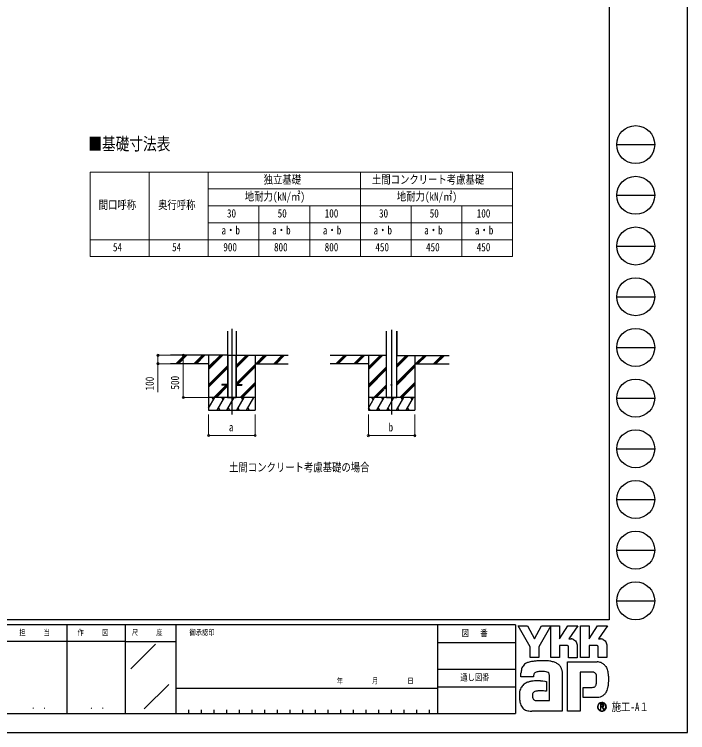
# Model space of a CAD drawing. Units: millimetres, scale not verified. Extents: x -12615 to 12615, y -8910 to 8910.
# Drawn here: x 4644 to 12615, y -8910 to -408 of the extents above; entities that cross this region are included whole.
import ezdxf
from ezdxf.enums import TextEntityAlignment as Align

# ---------------------------------------------------------------- set-up
doc = ezdxf.new("R2010")
doc.units = ezdxf.units.MM
doc.header["$LTSCALE"] = 30
doc.layers.add('0-1_TABLE1', color=7, linetype='Continuous', lineweight=18)
doc.layers.add('0-7_YKK_D', color=6, linetype='Continuous', lineweight=18)
for name, color, linetype in [('0-2_USER1', 3, 'Continuous'), ('0-3_YKK_11', 7, 'Continuous'), ('0-5_YKK_12', 2, 'Continuous'), ('0-6_YKK_A1', 4, 'Continuous'), ('0-8_YKK_ZWAK', 7, 'Continuous')]:
    doc.layers.add(name, color=color, linetype=linetype)
doc.styles.add('ＭＳ ゴシック', font='')
doc.styles.get('ＭＳ ゴシック').set_extended_font_data('MS Gothic')

msp = doc.modelspace()

# ---------------------------------------------------------------- linework, layer by layer
at = {"layer": '0-1_TABLE1'}
for p, q in [((5540.11, -2275), (10540.11, -2275)), ((5540.11, -2275), (5540.11, -3275)), ((6940.11, -2275), (6940.11, -3275)), ((8740.11, -2275), (8740.11, -3275)), ((6940.11, -2475), (10540.11, -2475)), ((6940.11, -2675), (10540.11, -2675)), ((7540.11, -2675), (7540.11, -3275)), ((8140.11, -2675), (8140.11, -3275)), ((9340.11, -2675), (9340.11, -3275)), ((9940.11, -2675), (9940.11, -3275)), ((6940.11, -2875), (10540.11, -2875)), ((5540.11, -3075), (10540.11, -3075)), ((5540.11, -3275), (10540.11, -3275))]:
    msp.add_line(p, q, dxfattribs=at)
for points in [[(6240.11, -2275), (6240.11, -3075), (6240.11, -3275)], [(10540.11, -2275), (10540.11, -2675), (10540.11, -3275)]]:
    msp.add_lwpolyline(points, dxfattribs=at)
at = {"layer": '0-3_YKK_11'}
for p, q in [((9047.56, -4159.01), (9047.56, -4444.36)), ((9049.16, -4944.36), (9049.16, -4159.01)), ((9170.96, -4944.36), (9170.96, -4159.01)), ((9171.36, -4159.01), (9171.36, -4444.36)), ((9048.46, -4444.36), (9048.76, -4444.36))]:
    msp.add_line(p, q, dxfattribs=at)
for points in [[(9049.16, -4444.36), (9049.06, -4444.36), (9048.76, -4444.36), (9048.76, -4159.01)], [(9172.56, -4159.01), (9172.56, -4444.36), (9172.26, -4444.36), (9171.66, -4444.36), (9171.36, -4444.36), (9171.06, -4444.36), (9170.96, -4444.36)], [(9047.56, -4444.36), (9047.86, -4444.36), (9048.46, -4444.36)]]:
    msp.add_lwpolyline(points, dxfattribs=at)
at = {"layer": '0-5_YKK_12'}
for p, q in [((7219.06, -4129.51), (7219.06, -5143.36)), ((9110.06, -4141.15), (9110.06, -5144.36))]:
    msp.add_line(p, q, dxfattribs=at)
at = {"layer": '0-6_YKK_A1'}
for p, q in [((7169.06, -4159.01), (7169.06, -4943.36)), ((7169.06, -4159.01), (7169.06, -4943.36)), ((7269.06, -4159.01), (7269.06, -4943.36)), ((7269.06, -4159.01), (7269.06, -4943.36)), ((7169.06, -4443.36), (6493.11, -4443.36)), ((6559.79, -4541.95), (6658.39, -4443.36)), ((6572.53, -4543.36), (6672.53, -4443.36)), ((6586.68, -4543.36), (6686.68, -4443.36)), ((6771.93, -4541.95), (6870.52, -4443.36)), ((6784.67, -4543.36), (6884.67, -4443.36)), ((6798.81, -4543.36), (6898.81, -4443.36)), ((6944.06, -4443.36), (6944.06, -5093.36)), ((6944.06, -4610.24), (7110.94, -4443.36)), ((6944.06, -4596.09), (7096.8, -4443.36)), ((6944.06, -4581.95), (7082.66, -4443.36)), ((7169.06, -4443.36), (7269.06, -4443.36)), ((7171.56, -4443.36), (7171.56, -4943.36)), ((7173.06, -4443.36), (7173.06, -4943.36)), ((7265.06, -4443.36), (7265.06, -4943.36)), ((7266.56, -4443.36), (7266.56, -4943.36)), ((7269.06, -4593.6), (7419.31, -4443.36)), ((7269.06, -4579.46), (7405.17, -4443.36)), ((7269.06, -4565.32), (7391.02, -4443.36)), ((7269.06, -4443.36), (7884.68, -4443.36)), ((7494.06, -4443.36), (7494.06, -5093.36)), ((7503.16, -4543.36), (7603.16, -4443.36)), ((7517.3, -4543.36), (7617.3, -4443.36)), ((7531.44, -4543.36), (7631.44, -4443.36)), ((7715.29, -4543.36), (7815.29, -4443.36)), ((7729.43, -4543.36), (7829.43, -4443.36)), ((7743.57, -4543.36), (7843.57, -4443.36)), ((9049.16, -4444.36), (8384.11, -4444.36)), ((8450.8, -4542.95), (8549.39, -4444.36)), ((8463.53, -4544.36), (8563.53, -4444.36)), ((8477.68, -4544.36), (8577.68, -4444.36)), ((8662.93, -4542.95), (8761.52, -4444.36)), ((8675.67, -4544.36), (8775.67, -4444.36)), ((8689.81, -4544.36), (8789.81, -4444.36)), ((8835.06, -4444.36), (8835.06, -5094.36)), ((8835.06, -4611.24), (9001.94, -4444.36)), ((8835.06, -4597.09), (8987.8, -4444.36)), ((8835.06, -4582.95), (8973.66, -4444.36)), ((9170.96, -4583.7), (9310.31, -4444.36)), ((9170.96, -4569.56), (9296.17, -4444.36)), ((9170.96, -4555.42), (9282.02, -4444.36)), ((9170.96, -4444.36), (9793.27, -4444.36)), ((9385.06, -4444.36), (9385.06, -5094.36)), ((9394.16, -4544.36), (9494.16, -4444.36)), ((9408.3, -4544.36), (9508.3, -4444.36)), ((9422.44, -4544.36), (9522.44, -4444.36)), ((9606.29, -4544.36), (9706.29, -4444.36)), ((9620.43, -4544.36), (9720.43, -4444.36)), ((9634.57, -4544.36), (9734.57, -4444.36)), ((6944.06, -4543.36), (6493.11, -4543.36)), ((6944.06, -4794.08), (7169.06, -4569.08)), ((6944.06, -4808.22), (7169.06, -4583.23)), ((7269.06, -4777.45), (7494.06, -4552.45)), ((7271.79, -4788.86), (7494.06, -4566.59)), ((7285.94, -4788.86), (7494.06, -4580.74)), ((7494.06, -4543.36), (7884.68, -4543.36)), ((8835.06, -4544.36), (8384.11, -4544.36)), ((8835.06, -4795.08), (9049.16, -4580.98)), ((9170.96, -4767.55), (9385.06, -4553.45)), ((9170.96, -4781.69), (9385.06, -4567.59)), ((9170.96, -4795.84), (9385.06, -4581.74)), ((9385.06, -4544.36), (9793.27, -4544.36)), ((6944.06, -4822.37), (7169.06, -4597.37)), ((8835.06, -4809.22), (9049.16, -4595.13)), ((8835.06, -4823.37), (9049.16, -4609.27)), ((7006.92, -4943.36), (7152.42, -4797.86)), ((7021.06, -4943.36), (7166.56, -4797.86)), ((7035.2, -4943.36), (7169.06, -4809.5)), ((7169.06, -4788.86), (7101.56, -4788.86)), ((7101.56, -4788.86), (7101.56, -4797.86)), ((7169.06, -4797.86), (7101.56, -4797.86)), ((7161.42, -4788.86), (7169.06, -4781.22)), ((7269.06, -4788.86), (7336.56, -4788.86)), ((7269.06, -4805.74), (7276.94, -4797.86)), ((7269.06, -4797.86), (7336.56, -4797.86)), ((7315.28, -4943.36), (7494.06, -4764.58)), ((7329.43, -4943.36), (7494.06, -4778.72)), ((7336.56, -4788.86), (7336.56, -4797.86)), ((7343.57, -4943.36), (7494.06, -4792.87)), ((8897.92, -4944.36), (9049.16, -4793.12)), ((9016.56, -4839.86), (9049.16, -4807.26)), ((9030.7, -4839.86), (9049.16, -4821.4)), ((9206.28, -4944.36), (9385.06, -4765.58)), ((9220.43, -4944.36), (9385.06, -4779.72)), ((9234.57, -4944.36), (9385.06, -4793.87)), ((8912.06, -4944.36), (9010.06, -4846.36)), ((8926.2, -4944.36), (9021.7, -4848.86)), ((7494.06, -4943.36), (6944.06, -4943.36)), ((6944.06, -5068.81), (7016.49, -4943.36)), ((7001.49, -4969.34), (6986.48, -4943.36)), ((7045.36, -5093.36), (7131.96, -4943.36)), ((7116.96, -4969.34), (7101.96, -4943.36)), ((7160.83, -5093.36), (7247.43, -4943.36)), ((7169.06, -4943.36), (7269.06, -4943.36)), ((7232.43, -4969.34), (7217.42, -4943.36)), ((7276.3, -5093.36), (7362.9, -4943.36)), ((7347.9, -4969.34), (7332.9, -4943.36)), ((7391.77, -5093.36), (7478.37, -4943.36)), ((9385.06, -4944.36), (8835.06, -4944.36)), ((8835.06, -5069.81), (8907.49, -4944.36)), ((8892.49, -4970.34), (8877.49, -4944.36)), ((8936.36, -5094.36), (9022.96, -4944.36)), ((9007.96, -4970.34), (8992.96, -4944.36)), ((9049.16, -4944.36), (9170.96, -4944.36)), ((9051.83, -5094.36), (9138.43, -4944.36)), ((9123.43, -4970.34), (9108.43, -4944.36)), ((9167.3, -5094.36), (9253.9, -4944.36)), ((9238.9, -4970.34), (9223.9, -4944.36)), ((9282.77, -5094.36), (9369.37, -4944.36)), ((9354.37, -4970.34), (9339.37, -4944.36)), ((6944.06, -5093.36), (7494.06, -5093.36)), ((7060.35, -5067.38), (7075.35, -5093.36)), ((7175.82, -5067.38), (7190.82, -5093.36)), ((7291.29, -5067.38), (7306.29, -5093.36)), ((7406.76, -5067.38), (7421.76, -5093.36)), ((8835.06, -5094.36), (9385.06, -5094.36)), ((8835.89, -5068.38), (8850.88, -5094.35)), ((8951.35, -5068.38), (8966.35, -5094.36)), ((9066.82, -5068.38), (9081.82, -5094.36)), ((9182.3, -5068.38), (9197.3, -5094.36)), ((9297.76, -5068.38), (9312.76, -5094.36))]:
    msp.add_line(p, q, dxfattribs=at)
msp.add_circle((9110.06, -4794.36), 5, dxfattribs=at)
at = {"layer": '0-7_YKK_D'}
for p, q in [((6558.72, -4443.36), (6343.06, -4443.36)), ((6718, -4443.36), (6643.06, -4443.36)), ((6644.06, -4443.36), (6644.06, -4943.36)), ((6558.72, -4543.36), (6343.06, -4543.36)), ((6943.06, -4943.36), (6643.06, -4943.36)), ((6944.06, -5143.36), (6944.06, -5394.36)), ((7494.06, -5143.36), (7494.06, -5394.36)), ((8835.06, -5144.36), (8835.06, -5395.36)), ((9385.06, -5144.36), (9385.06, -5395.36)), ((6944.06, -5393.36), (7494.06, -5393.36)), ((8835.06, -5394.36), (9385.06, -5394.36))]:
    msp.add_line(p, q, dxfattribs=at)
msp.add_lwpolyline([(6344.06, -4443.36), (6344.06, -4543.36), (6344.06, -4879.16)], dxfattribs=at)
for centre in [(6344.06, -4443.36), (6644.06, -4443.36), (6344.06, -4543.36), (6644.06, -4943.36), (6944.06, -5393.36), (7494.06, -5393.36), (8835.06, -5394.36), (9385.06, -5394.36)]:
    msp.add_circle(centre, 12.75, dxfattribs=at)
at = {"layer": '0-8_YKK_ZWAK'}
for p, q in [((11685.06, 8325), (11685.06, -7575)), ((11775.06, -1950), (12225.06, -1950)), ((11775.06, -2550), (12225.06, -2550)), ((11775.06, -3150), (12225.06, -3150)), ((11775.06, -3750), (12225.06, -3750)), ((11775.06, -4350), (12225.06, -4350)), ((11775.06, -4950), (12225.06, -4950)), ((11775.06, -5550), (12225.06, -5550)), ((11775.06, -6150), (12225.06, -6150)), ((11775.06, -6750), (12225.06, -6750)), ((11775.06, -7350), (12225.06, -7350)), ((11685.06, -7575), (-11714.94, -7575)), ((5265.06, -7635), (5265.06, -8685)), ((5955.06, -7635), (5955.06, -8685)), ((6555.06, -7635), (5955.06, -7635)), ((9652.56, -7635), (6555.06, -7635)), ((6555.06, -7635), (6555.06, -8685)), ((9652.56, -7635), (9652.56, -8685)), ((10575.06, -7635), (9652.56, -7635)), ((10575.06, -7635), (10575.06, -8685)), ((5955.06, -7830), (3885.06, -7830)), ((5955.06, -7830), (6555.06, -7830)), ((6021.31, -8154.87), (6315.11, -7861.08)), ((9652.56, -7845), (10575.06, -7845)), ((9652.56, -8160), (10575.06, -8160)), ((6182.02, -8627.97), (6470.68, -8339.3)), ((6555.06, -8385), (9652.56, -8385)), ((10575.06, -8370), (9652.56, -8370)), ((11637.49, -8567.16), (11637.49, -8567.16)), ((6705.06, -8640), (6705.06, -8685)), ((6855.06, -8640), (6855.06, -8685)), ((7005.06, -8640), (7005.06, -8685)), ((7155.06, -8640), (7155.06, -8685)), ((7305.06, -8640), (7305.06, -8685)), ((7455.06, -8640), (7455.06, -8685)), ((7605.06, -8640), (7605.06, -8685)), ((7755.06, -8640), (7755.06, -8685)), ((7905.06, -8640), (7905.06, -8685)), ((8055.06, -8640), (8055.06, -8685)), ((8205.06, -8640), (8205.06, -8685)), ((8355.06, -8640), (8355.06, -8685)), ((8505.06, -8640), (8505.06, -8685)), ((8655.06, -8640), (8655.06, -8685)), ((8805.06, -8640), (8805.06, -8685)), ((8955.06, -8640), (8955.06, -8685)), ((9105.06, -8640), (9105.06, -8685)), ((9255.06, -8640), (9255.06, -8685)), ((9405.06, -8640), (9405.06, -8685)), ((9555.06, -8640), (9555.06, -8685)), ((11600.02, -8651.94), (11600.02, -8651.94)), ((3885.06, -8685), (5955.06, -8685)), ((5955.06, -8685), (6555.06, -8685)), ((6555.06, -8685), (9652.56, -8685)), ((9652.56, -8685), (10575.06, -8685))]:
    msp.add_line(p, q, dxfattribs=at)
for points in [[(-12615, -8910), (12615, -8910), (12615, 8910), (-12615, 8910)], [(10608.06, -7644), (10718.49, -7644), (10801.41, -7800.3), (10884.12, -7644), (10994.63, -7644), (10853.01, -7895.97), (10853.01, -8022.4), (10752.29, -8022.4), (10752.29, -7892.57)]]:
    msp.add_lwpolyline(points, close=True, dxfattribs=at)
for points in [[(5955.06, -7635), (3885.06, -7635), (3885.06, -8685)], [(11191.64, -7879.83), (11096.31, -7879.83), (11096.31, -8022.29), (10994.74, -8022.29), (10994.74, -7644), (11096.31, -7644), (11096.31, -7798.75), (11196.21, -7644), (11315.52, -7644), (11208.48, -7800.64), (11212.27, -7800.64), (11216.46, -7800.64), (11220.76, -7800.64), (11224.9, -7800.64), (11228.6, -7800.64), (11231.58, -7800.64), (11233.57, -7800.64), (11234.3, -7800.64)], [(11542.53, -7879.83), (11447.31, -7879.83), (11447.31, -8022.4), (11345.69, -8022.4), (11345.69, -7644), (11447.31, -7644), (11447.31, -7798.75), (11547.1, -7644), (11666.41, -7644), (11559.37, -7800.64), (11563.2, -7800.64), (11567.41, -7800.64), (11571.71, -7800.64), (11575.84, -7800.64), (11579.52, -7800.64), (11582.49, -7800.64), (11584.47, -7800.64), (11585.19, -7800.64)], [(11263.52, -7806.64), (11275.65, -7813.57), (11285.92, -7822.6), (11294.18, -7833.36), (11300.27, -7845.45), (11304.03, -7858.49), (11305.32, -7872.11), (11305.32, -8022.65), (11206.23, -8022.65), (11206.23, -7894.23)], [(11614.45, -7806.64), (11626.61, -7813.57), (11636.92, -7822.6), (11645.22, -7833.36), (11651.35, -7845.45), (11655.14, -7858.49), (11656.44, -7872.11), (11656.44, -8022.4), (11557.12, -8022.4), (11557.12, -7894.23)], [(11486.61, -8194.52), (11343.58, -8194.52), (11343.58, -8655), (11193.69, -8655), (11193.69, -8072.37), (11542.06, -8072.37)], [(11123.13, -8157.5), (11127.38, -8174.71), (11129.79, -8193.13), (11130.55, -8212.76), (11130.55, -8655), (10768.66, -8655)], [(11636.14, -8113.54), (11645.92, -8125.87), (11653.24, -8137.83), (11658.35, -8148.65)], [(10814.39, -8196.93), (10807.42, -8200.86), (10801.98, -8205.65), (10797.86, -8211.25), (10794.88, -8217.59), (10792.82, -8224.59), (10791.48, -8232.21), (10790.67, -8240.37), (10790.19, -8249), (10640.23, -8249.37), (10640.67, -8228.86), (10641.5, -8205.82)], [(10871.84, -8296.58), (10900.22, -8298.46), (10922.53, -8300.96), (10937.13, -8303.3), (10942.36, -8304.7), (10942.36, -8419.42), (10925.77, -8417.67), (10907.57, -8416.68), (10888.94, -8416.3), (10871.06, -8416.36), (10855.1, -8416.69), (10842.25, -8417.13), (10833.68, -8417.51), (10830.56, -8417.68), (10817.59, -8420.05), (10806.4, -8423.76), (10797.01, -8428.84), (10789.4, -8435.31), (10783.58, -8443.19), (10779.55, -8452.51), (10777.31, -8463.3), (10776.86, -8475.57), (10778.29, -8489.07), (10781.15, -8500.22), (10785.28, -8509.25), (10790.48, -8516.37), (10796.58, -8521.78), (10803.4, -8525.72), (10810.76, -8528.37), (10818.48, -8529.97), (10977.79, -8529.97), (10977.79, -8235.22), (10977.83, -8229.38), (10977.53, -8223.66), (10976.78, -8218.16), (10975.5, -8212.94), (10973.59, -8208.07), (10970.96, -8203.64), (10967.51, -8199.72), (10963.16, -8196.37)], [(10963.16, -8196.37), (10953.82, -8192.71), (10938.88, -8189.6), (10919.82, -8187.31), (10898.12, -8186.08), (10875.25, -8186.18), (10852.69, -8187.85)], [(11537.48, -8282.99), (11537.29, -8263.9), (11536.38, -8246.69), (11534.23, -8231.59), (11530.31, -8218.78)], [(11623.69, -8462.91), (11609.85, -8473.67), (11595.43, -8482.13), (11580.55, -8488.44), (11565.3, -8492.76), (11549.8, -8495.23), (11534.16, -8496.03), (11380.08, -8496.03), (11380.08, -8374.99), (11466.96, -8374.99), (11482.98, -8374.77), (11497.07, -8373.4), (11509.16, -8369.86)], [(11623.82, -8587.79), (11623.75, -8586.03), (11623.53, -8584.34), (11623.16, -8582.71), (11622.66, -8581.16), (11622.01, -8579.69), (11621.22, -8578.31), (11620.3, -8577.02), (11619.24, -8575.84), (11617.85, -8574.61), (11616.31, -8573.54), (11614.62, -8572.63), (11612.79, -8571.88), (11610.84, -8571.29), (11608.75, -8570.87), (11606.55, -8570.61), (11604.23, -8570.53), (11581.5, -8570.53), (11581.5, -8637.42), (11588.37, -8637.42), (11588.37, -8577.35), (11604.23, -8577.35), (11605.87, -8577.41), (11607.41, -8577.57), (11608.85, -8577.83), (11610.19, -8578.2), (11611.42, -8578.67), (11612.53, -8579.24), (11613.52, -8579.9), (11614.4, -8580.67)], [(11617.08, -8587.79), (11616.66, -8591.01), (11615.51, -8593.54), (11613.78, -8595.47), (11611.64, -8596.87), (11609.23, -8597.83), (11606.71, -8598.42), (11604.25, -8598.72), (11601.99, -8598.8), (11596.03, -8598.8), (11599.04, -8603.91), (11618.68, -8637.65), (11626.54, -8637.65), (11607.6, -8605.17), (11609.37, -8604.82), (11611.07, -8604.37), (11612.67, -8603.83), (11614.19, -8603.2), (11615.6, -8602.47), (11616.92, -8601.65), (11618.14, -8600.73), (11619.24, -8599.73)]]:
    msp.add_lwpolyline(points, dxfattribs=at)
for centre in [(12000.06, -1950), (12000.06, -2550), (12000.06, -3150), (12000.06, -3750), (12000.06, -4350), (12000.06, -4950), (12000.06, -5550), (12000.06, -6150), (12000.06, -6750), (12000.06, -7350)]:
    msp.add_circle(centre, 225, dxfattribs=at)
for centre, radius, start, end in [((11234.45, -7875.57), 74.93, 78.26798, 90.11215), ((11235.52, -7870.11), 69.37, 66.19963, 78.22058), ((11585.34, -7875.7), 75.07, 78.27851, 90.10826), ((11586.37, -7870.44), 69.7, 66.2483, 78.23226), ((11192.17, -7893.88), 14.06, 358.57817, 92.1683), ((11543.13, -7893.81), 14, 358.29941, 92.43455), ((10791.88, -8288.08), 219.75, 100.93159, 107.35499), ((10866.16, -8648.45), 587.69, 97.86054, 101.37938), ((10901.03, -8890.74), 832.48, 94.90201, 97.9576), ((10903.41, -8910.14), 852, 91.6169, 94.94971), ((10900.11, -8772.18), 714.01, 87.51794, 91.66439), ((10909.38, -8573.33), 514.94, 81.92631, 87.59083), ((10936.76, -8385.69), 325.32, 73.67137, 82.05943), ((10977.38, -8249.75), 183.45, 60.60528, 73.9085), ((11536.36, -8232.64), 160.37, 78.73198, 87.96551), ((11541.07, -8208.59), 135.87, 69.03034, 78.69541), ((10821.12, -8207.6), 179.04, 163.48385, 171.57982), ((10774.82, -8193.86), 130.74, 152.2125, 163.4865), ((10754.81, -8183.52), 108.22, 138.03852, 152.12015), ((10754.79, -8184.02), 108.55, 122.60463, 137.83438), ((10769.15, -8207.24), 135.84, 108.37421, 122.42809), ((10994.01, -8216.59), 146.41, 52.17347, 59.90542), ((11008.88, -8197.34), 122.08, 43.55042, 52.14561), ((11017.07, -8189.43), 110.69, 34.48659, 43.50182), ((11017.13, -8189.26), 110.55, 25.58915, 34.43128), ((11007.29, -8193.87), 121.41, 17.43089, 25.54591), ((11545.45, -8196.9), 123.38, 59.39484, 68.9885), ((11547.48, -8193.34), 119.28, 50.3012, 59.3616), ((11546.74, -8194.18), 120.4, 42.05209, 50.28551), ((11487.28, -8228.44), 188.76, 14.76267, 25.00486), ((10913.41, -8221.38), 272.36, 171.55622, 176.72493), ((10853.97, -8290.89), 101.95, 102.4979, 112.84632), ((10873.7, -8375.98), 189.3, 96.37207, 102.75341), ((11487.42, -8268.03), 73.52, 77.94572, 90.63794), ((11493.81, -8238.05), 42.86, 60.20991, 77.92418), ((11497.96, -8230.26), 34.04, 39.8078, 59.75378), ((11492.14, -8234.71), 41.37, 22.65544, 39.38165), ((11371.51, -8259.99), 308.76, 7.9139, 14.95041), ((11255.87, -8276.8), 425.61, 2.54376, 8.01251), ((10757.63, -8443.54), 133.55, 120.60724, 130.53081), ((10771.85, -8467.72), 161.6, 112.58838, 120.58162), ((10790.98, -8513.7), 211.4, 106.61303, 112.59024), ((10821.07, -8614.84), 316.93, 99.87193, 106.59825), ((10837.93, -8709.82), 413.39, 94.78469, 99.91711), ((10846.14, -8804.31), 508.24, 90.80099, 94.81812), ((10847.39, -8874.68), 578.61, 87.57779, 90.82714), ((11377.49, -8300.27), 159.33, 347.14308, 355.40008), ((11196.61, -8284.73), 340.88, 355.2339, 0.29193), ((11208.51, -8281.51), 473.02, 352.8937, 357.82206), ((11189.59, -8280.29), 491.98, 357.76419, 2.60674), ((10826.95, -8462.09), 204.02, 164.97537, 174.56739), ((10777.37, -8448.87), 152.71, 153.89178, 164.94341), ((10754.78, -8438.01), 127.65, 142.04688, 153.80771), ((10750.42, -8434.88), 122.29, 130.60221, 141.94427), ((11495.16, -8338.28), 34.54, 293.91672, 314.09376), ((11490.45, -8334.13), 40.8, 314.78099, 333.92928), ((11460.15, -8319.42), 74.48, 334.00676, 347.34989), ((11551.08, -8368.28), 118.04, 326.23251, 339.61931), ((11440.22, -8325.35), 236.92, 339.22498, 347.31457), ((11307.45, -8294.38), 373.25, 347.15166, 352.97565), ((10914.4, -8470.46), 291.87, 174.55588, 182.47272), ((11077.49, -8467.89), 454.94, 181.90948, 187.89042), ((11523.69, -8350.16), 150.71, 311.57033, 318.66243), ((11506.24, -8334.86), 173.92, 318.67367, 325.29112), ((10886.08, -8494.82), 261.65, 187.80471, 196.36971), ((10785.01, -8524.67), 156.26, 196.3102, 208.20993), ((11600.11, -8604.57), 52.92, 90.09157, 179.92363), ((11599.77, -8604.4), 47.06, 134.8007, 180.12175), ((11599.91, -8604.13), 46.97, 89.86602, 135.149), ((11600.1, -8604.47), 52.82, 44.93442, 90.08536), ((11600.12, -8604.49), 47.33, 45.03108, 90.11509), ((11607.02, -8587.51), 10.06, 358.3894, 42.86139), ((11600.15, -8604.5), 47.31, 0.00643, 45.07115), ((11600.52, -8604.31), 52.41, 359.78949, 45.13288), ((10741.01, -8548.09), 106.41, 208.29777, 223.35561), ((10731.08, -8556.83), 93.2, 223.64205, 239.63663), ((10739.32, -8541.84), 110.3, 239.8785, 253.65355), ((10754.4, -8490.03), 164.26, 253.69102, 263.74909), ((10767.18, -8376.29), 278.71, 263.68487, 270.30455), ((11599.78, -8604.63), 52.6, 179.86065, 225.14399), ((11599.58, -8604.7), 46.87, 179.75513, 225.29722), ((11600.03, -8604.63), 52.77, 224.94536, 269.98445), ((11599.93, -8605.12), 46.82, 224.62822, 270.10973), ((11600.03, -8604.37), 53.04, 269.98802, 314.93777), ((11599.95, -8604.42), 47.52, 270.09072, 359.90926), ((11607.22, -8588.27), 16.6, 316.37674, 1.6565), ((11600.39, -8604.71), 52.54, 314.92572, 0.23508)]:
    msp.add_arc(centre, radius, start, end, dxfattribs=at)

# ---------------------------------------------------------------- texts
at = {"layer": '0-1_TABLE1', "style": 'ＭＳ ゴシック', "width": 0.8}
for s, p in [('独立基礎', (7595.31, -2442.5)), ('土間コンクリート考慮基礎', (8876.91, -2442.5)), ('地耐力(kN/㎡)', (7372.11, -2642.5)), ('地耐力(kN/㎡)', (9172.11, -2642.5)), ('間口呼称', (5641.71, -2742.5)), ('奥行呼称', (6345.31, -2742.5)), ('30', (7160.91, -2842.5)), ('50', (7760.91, -2842.5)), ('100', (8317.71, -2842.5)), ('30', (8960.91, -2842.5)), ('50', (9560.91, -2842.5)), ('100', (10117.71, -2842.5)), ('a・b', (7096.11, -3042.5)), ('a・b', (7696.11, -3042.5)), ('a・b', (8296.11, -3042.5)), ('a・b', (8896.11, -3042.5)), ('a・b', (9496.11, -3042.5)), ('a・b', (10096.11, -3042.5)), ('54', (5810.91, -3242.5)), ('54', (6510.91, -3242.5)), ('900', (7117.71, -3242.5)), ('800', (7717.71, -3242.5)), ('800', (8317.71, -3242.5)), ('450', (8917.71, -3242.5)), ('450', (9517.71, -3242.5)), ('450', (10117.71, -3242.5))]:
    msp.add_text(s, height=98.97, dxfattribs=at).set_placement(p, align=Align.BOTTOM_LEFT)
at = {"layer": '0-2_USER1', "style": 'ＭＳ ゴシック', "width": 0.8}
for s, height, p in [('■基礎寸法表', 148.5, (5518.51, -2060.21)), ('土間コンクリート考慮基礎の場合', 98.97, (7185.62, -5849.02))]:
    msp.add_text(s, height=height, dxfattribs=at).set_placement(p, align=Align.BOTTOM_LEFT)
at = {"layer": '0-7_YKK_D', "style": 'ＭＳ ゴシック', "width": 0.8}
for s, p in [('100', (6324.06, -4859.16)), ('500', (6624.06, -4849.03))]:
    msp.add_text(s, height=98.97, rotation=90, dxfattribs=at).set_placement(p, align=Align.BOTTOM_LEFT)
for s, p in [('a', (7183.06, -5373.36)), ('b', (9074.06, -5374.36))]:
    msp.add_text(s, height=98.97, dxfattribs=at).set_placement(p, align=Align.BOTTOM_LEFT)
at = {"layer": '0-8_YKK_ZWAK', "style": 'ＭＳ ゴシック', "width": 0.8}
for s, height, p in [('担     当', 65.98, (4701.66, -7777.5)), ('作     図', 65.98, (5391.66, -7777.5)), ('尺     度', 65.98, (6034.26, -7777.5)), ('御承認印', 65.98, (6717.41, -7777.5)), ('図\u3000 番', 76.98, (9940.21, -7792.5)), ('通し図番', 76.98, (9923.41, -8317.5)), ('年        月        日', 65.98, (8459.72, -8349.64)), ('施工-A１', 98.97, (11715.06, -8685)), ('． ．', 77.75, (4845, -8653.06)), ('． ．', 77.75, (5535, -8653.06))]:
    msp.add_text(s, height=height, dxfattribs=at).set_placement(p, align=Align.BOTTOM_LEFT)

doc.saveas('drawing.dxf')
